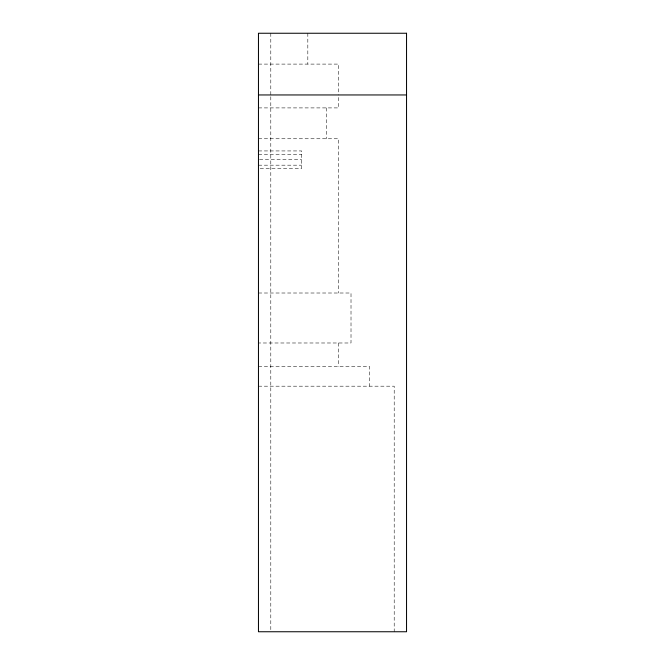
<?xml version="1.0" encoding="UTF-8"?>
<svg xmlns="http://www.w3.org/2000/svg" width="665" height="665" viewBox="0 0 665 665"><rect width="100%" height="100%" fill="white"/><g stroke="black" fill="none" stroke-linecap="round" stroke-linejoin="round"><path stroke-width="0.5" stroke-dasharray="3.33 2.49" d="M258.461 64.098L338.668 64.098L338.668 93.649M258.461 107.905L338.668 107.905L338.668 94.663M258.461 138.761L338.668 138.761L338.668 293.007M258.461 150.938L301.652 150.938L301.652 168.536L258.461 168.536M258.461 154.297L301.652 154.297M259.483 159.733L301.652 159.733M258.461 165.178L301.652 165.178M258.461 293.007L351.012 293.007L351.012 342.99L258.461 342.99M258.461 366.432L369.524 366.432L369.524 386.182M258.461 386.182L394.204 386.182L394.204 631.75M338.668 342.99L338.668 366.432M326.332 107.905L326.332 138.761M307.82 33.25L307.82 64.098M270.796 33.25L270.796 95.685M270.796 96.699L270.796 631.75"/><path stroke-width="1" d="M258.461 94.954L406.539 94.954M406.539 33.25L258.461 33.25L258.461 631.75L406.539 631.75L406.539 33.25"/></g></svg>
